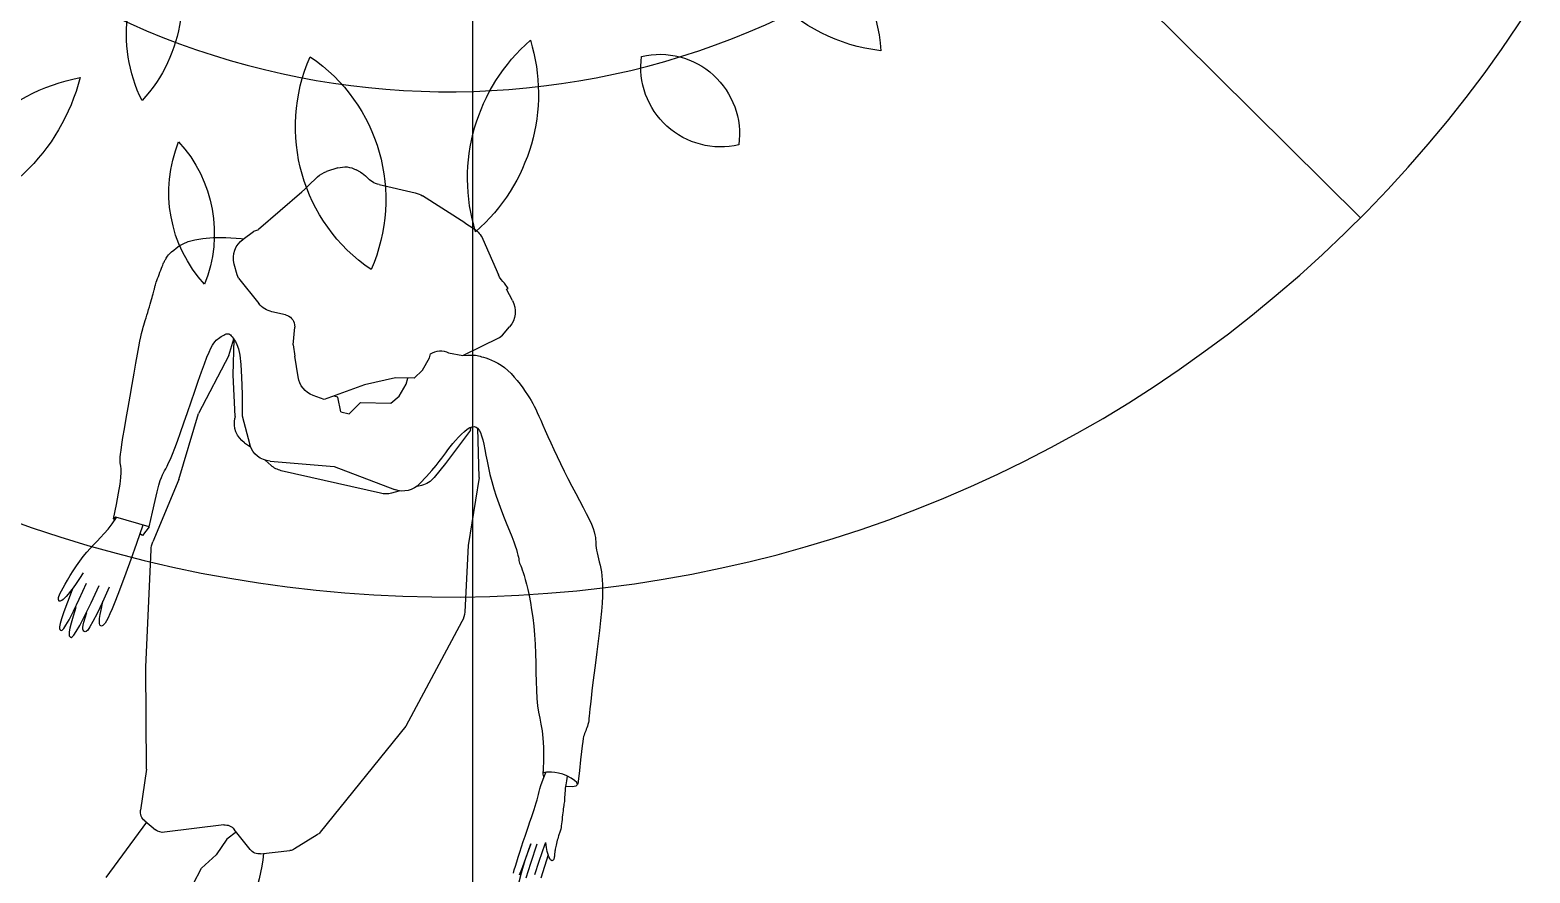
# Model space of a CAD drawing. Header units: millimetres. Extents: x -1030105 to 906887, y -616134 to 1220667.
# Drawn here: x -70571 to -68940, y 528141 to 529059 of the extents above; entities that cross this region are included whole.
import ezdxf
from ezdxf.enums import TextEntityAlignment as Align

# ---------------------------------------------------------------- set-up
doc = ezdxf.new("R2010")
doc.units = ezdxf.units.MM
doc.header["$MEASUREMENT"] = 0
doc.linetypes.add('CENTER', pattern=[2, 1.25, -0.25, 0.25, -0.25])
doc.linetypes.add('DASH', pattern=[0.35, 0.25, -0.1])
doc.layers.add('A-Furniture', color=143, linetype='Continuous')
doc.layers.add('A-Tree', color=98, linetype='Continuous')
doc.styles.add('Arial_Bold', font='arialbd.ttf')

# ---------------------------------------------------------------- blocks, each defined once
blk = doc.blocks.new('MB nguoi ngoi 1')
at = {"color": 0}
for p, q in [((386.0121541003464, 261.6117025624844), (381.7045514374622, 260.3338443747925)), ((389.554672758386, 262.582188897024), (386.0121541003464, 261.6117025624844)), ((392.3854176253662, 263.2698700438923), (389.554672758386, 262.582188897024)), ((394.6011714705965, 263.7104830818862), (392.3854176253662, 263.2698700438923)), ((396.2987170634442, 263.9397650898318), (394.6011714705965, 263.7104830818862)), ((397.5748371733353, 263.993453146526), (396.2987170634442, 263.9397650898318)), ((398.5263145695208, 263.9072843307658), (397.5748371733353, 263.993453146526)), ((399.2499320215429, 263.7169957214064), (398.5263145695208, 263.9072843307658)), ((399.8424722986529, 263.4583243972011), (399.2499320215429, 263.7169957214064)), ((400.3754232982756, 263.1582277394482), (399.8424722986529, 263.4583243972011)), ((400.8190934297163, 262.8085443391174), (400.3754232982756, 263.1582277394482)), ((400.6012360203895, 260.5751211808092), (401.0645539882826, 261.2925626170618)), ((401.1184962302796, 262.3923330896505), (400.8190934297163, 262.8085443391174)), ((401.0645539882826, 261.2925626170618), (401.2186452373862, 261.8926528844895)), ((401.2186452373862, 261.8926528844895), (401.1184962302796, 262.3923330896505)), ((342.6921645452385, 245.0976272976986), (337.757287527842, 242.3930476464884)), ((348.06619131763, 247.7292901179753), (342.6921645452385, 245.0976272976986)), ((353.7800294830813, 250.2614084799861), (348.06619131763, 247.7292901179753)), ((359.6696264766506, 252.6626969825447), (353.7800294830813, 250.2614084799861)), ((365.5709297336871, 254.9018702244648), (359.6696264766506, 252.6626969825447)), ((365.3440590511309, 243.863028699634), (372.4254553346545, 246.4732781260827)), ((371.3198866893654, 256.9476428046037), (365.5709297336871, 254.9018702244648)), ((376.7524447788601, 258.7687293217605), (371.3198866893654, 256.9476428046037)), ((372.4254553346545, 246.4732781260827), (378.5231132988119, 248.8495671611599)), ((381.7045514374622, 260.3338443747925), (376.7524447788601, 258.7687293217605)), ((378.5231132988119, 248.8495671611599), (383.7098261168576, 251.0012937909923)), ((383.7098261168576, 251.0012937909923), (388.0583869619295, 252.9378560016776)), ((386.0262236000272, 251.3339330366725), (400.3927353779436, 253.472716825956)), ((388.0583869619295, 252.9378560016776), (391.6415890073404, 254.6686517793569)), ((391.6415890073404, 254.6686517793569), (394.53222542617, 256.2030791101424)), ((408.404971959535, 244.8117306672066), (394.3456259385566, 241.6269262908754)), ((394.53222542617, 256.2030791101424), (396.8030893917894, 257.5505359801755)), ((396.8030893917894, 257.5505359801755), (398.5269740773365, 258.7204203755537)), ((398.5269740773365, 258.7204203755537), (399.7737048709532, 259.7233874691447)), ((399.7737048709532, 259.7233874691447), (400.6012360203895, 260.5751211808092)), ((400.3927353779436, 253.472716825956), (411.3312080597971, 254.917038903819)), ((418.4721524015767, 247.3718162817822), (408.404971959535, 244.8117306672066)), ((411.3312080597971, 254.917038903819), (419.3192077297717, 255.7589006081253)), ((425.1983487768448, 249.4028942037985), (418.4721524015767, 247.3718162817822)), ((419.3192077297717, 255.7589006081253), (424.8343004722847, 256.0903032766801)), ((424.8343004722847, 256.0903032766801), (428.3540523715783, 256.003248247318)), ((429.2347425975022, 251.0006755024224), (425.1983487768448, 249.4028942037985)), ((428.3540523715783, 256.003248247318), (430.3560295120114, 255.5897368579026)), ((431.232515375712, 252.2608712469082), (429.2347425975022, 251.0006755024224)), ((430.3560295120114, 255.5897368579026), (431.3177979778266, 254.9417704462539)), ((431.8428486235789, 253.2791925064375), (431.232515375712, 252.2608712469082)), ((431.3177979778266, 254.9417704462539), (431.7169238533825, 254.151350350221)), ((431.7169238533825, 254.151350350221), (431.8428486235789, 253.2791925064375)), ((5.501026944897603, 229.1815454779571), (3.405296791926958, 227.8037114512845)), ((7.328713317459915, 230.2341273898928), (5.501026944897603, 229.1815454779571)), ((8.916833301831502, 231.0191008044494), (7.328713317459915, 230.2341273898928)), ((10.29386428999715, 231.5941093390575), (8.916833301831502, 231.0191008044494)), ((11.48828367399983, 232.0167966110603), (10.29386428999715, 231.5941093390575)), ((12.52856884594075, 232.3448062378302), (11.48828367399983, 232.0167966110603)), ((13.44807049323572, 232.6276359110343), (12.52856884594075, 232.3448062378302)), ((14.29963248485001, 232.8821996194165), (13.44807049323572, 232.6276359110343)), ((15.14097198523814, 233.1172654259863), (14.29963248485001, 232.8821996194165)), ((16.02980615873821, 233.3416013937531), (15.14097198523814, 233.1172654259863)), ((17.02385216980474, 233.5639755857264), (16.02980615873821, 233.3416013937531)), ((18.18082718271762, 233.7931560649449), (17.02385216980474, 233.5639755857264)), ((19.55844836193137, 234.0379108943889), (18.18082718271762, 233.7931560649449)), ((21.21443287178408, 234.307008137097), (19.55844836193137, 234.0379108943889)), ((23.18261704227189, 234.6058806063811), (21.21443287178408, 234.307008137097)), ((25.40131386584835, 234.9266201167484), (23.18261704227189, 234.6058806063811)), ((27.78495550039224, 235.2579832330084), (25.40131386584835, 234.9266201167484)), ((30.24797410395695, 235.5887265199417), (27.78495550039224, 235.2579832330084)), ((32.70480183453765, 235.9076065423869), (30.24797410395695, 235.5887265199417)), ((35.0698708499549, 236.2033798651537), (32.70480183453765, 235.9076065423869)), ((37.2576133083785, 236.4648030530225), (35.0698708499549, 236.2033798651537)), ((39.18246136768721, 236.680632670832), (37.2576133083785, 236.4648030530225)), ((40.78463399206521, 236.8429943548545), (39.18246136768721, 236.680632670832)), ((42.10749737039441, 236.9574900274019), (40.78463399206521, 236.8429943548545)), ((43.22020449768752, 237.0330906822783), (42.10749737039441, 236.9574900274019)), ((44.19190836895723, 237.0787673132727), (43.22020449768752, 237.0330906822783)), ((45.09176197939087, 237.1034909141745), (44.19190836895723, 237.0787673132727)), ((45.98891832388472, 237.116232478802), (45.09176197939087, 237.1034909141745)), ((46.95253039762611, 237.1259630009154), (45.98891832388472, 237.116232478802)), ((48.05175119556952, 237.1416534743184), (46.95253039762611, 237.1259630009154)), ((49.34432471130276, 237.1709541282762), (48.05175119556952, 237.1416534743184)), ((50.84235893265577, 237.2162321338401), (49.34432471130276, 237.1709541282762)), ((52.54655284603359, 237.2785338975082), (50.84235893265577, 237.2162321338401)), ((54.45760543766664, 237.3589058257785), (52.54655284603359, 237.2785338975082)), ((56.57621569395997, 237.4583943251637), (54.45760543766664, 237.3589058257785)), ((58.90308260126039, 237.5780458021763), (56.57621569395997, 237.4583943251637)), ((61.43890514585655, 237.7189066633), (58.90308260126039, 237.5780458021763)), ((64.18438231421169, 237.8820233150473), (61.43890514585655, 237.7189066633)), ((67.12851138273254, 238.06732750425), (64.18438231421169, 237.8820233150473)), ((70.21348278858932, 238.2702923389443), (67.12851138273254, 238.06732750425)), ((73.36978525907034, 238.4852762675), (70.21348278858932, 238.2702923389443)), ((76.52790752158035, 238.706637738258), (73.36978525907034, 238.4852762675)), ((79.61833830329124, 238.9287351996027), (76.52790752158035, 238.706637738258)), ((82.57156633166596, 239.1459270999039), (79.61833830329124, 238.9287351996027)), ((85.31808033387642, 239.3525718875026), (82.57156633166596, 239.1459270999039)), ((87.78836903732736, 239.5430280107539), (85.31808033387642, 239.3525718875026)), ((89.97328014898812, 239.7105448343791), (87.78836903732736, 239.5430280107539)), ((92.10509729478508, 239.8439353883587), (89.97328014898812, 239.7105448343791)), ((94.47646308038384, 239.9309036190825), (92.10509729478508, 239.8439353883587)), ((97.38002011127537, 239.9591534728388), (94.47646308038384, 239.9309036190825)), ((101.1084109931835, 239.9163888959883), (97.38002011127537, 239.9591534728388)), ((105.9542783316574, 239.7903138348629), (101.1084109931835, 239.9163888959883)), ((112.2102647323045, 239.5686322358379), (105.9542783316574, 239.7903138348629)), ((120.1690128007904, 239.2390480452304), (112.2102647323045, 239.5686322358379)), ((129.990194819693, 238.7954844986089), (120.1690128007904, 239.2390480452304)), ((141.3016017792397, 238.2567419885163), (129.990194819693, 238.7954844986089)), ((153.5980543467449, 237.647840196747), (141.3016017792397, 238.2567419885163)), ((166.3743731895229, 236.9937988050224), (153.5980543467449, 237.647840196747)), ((179.1253789748298, 236.3196374951367), (166.3743731895229, 236.9937988050224)), ((191.3458923698636, 235.6503759488696), (179.1253789748298, 236.3196374951367)), ((202.5307340419386, 235.0110338479717), (191.3458923698636, 235.6503759488696)), ((212.1747246583109, 234.4266308742372), (202.5307340419386, 235.0110338479717)), ((219.9055456409114, 233.9138022240804), (212.1747246583109, 234.4266308742372)), ((225.882321430312, 233.4556451526732), (219.9055456409114, 233.9138022240804)), ((230.3970372216427, 233.0268724298076), (225.882321430312, 233.4556451526732)), ((233.7416782100336, 232.6021968253044), (230.3970372216427, 233.0268724298076)), ((236.2082295907312, 232.1563311089849), (233.7416782100336, 232.6021968253044)), ((238.0886765589239, 231.6639880506846), (236.2082295907312, 232.1563311089849)), ((239.6750043097418, 231.09988042021), (238.0886765589239, 231.6639880506846)), ((241.2591980384314, 230.4387209873385), (239.6750043097418, 231.09988042021)), ((243.1565931860823, 229.6670548517286), (241.2591980384314, 230.4387209873385)), ((245.7759261781466, 228.8187564321124), (243.1565931860823, 229.6670548517286)), ((249.5492836859194, 227.9395324770157), (245.7759261781466, 228.8187564321124)), ((318.5717660088558, 230.9589136351424), (312.7927190099144, 227.9631200718286)), ((323.7335137087503, 233.9031419324892), (318.5717660088558, 230.9589136351424)), ((328.5021947610076, 236.7924662056466), (323.7335137087503, 233.9031419324892)), ((333.102041816921, 239.6235476963921), (328.5021947610076, 236.7924662056466)), ((337.757287527842, 242.3930476464884), (333.102041816921, 239.6235476963921)), ((366.5258970253635, 244.0529669454845), (366.1882290327339, 244.1162796940916)), ((366.5258970253635, 244.0529669454845), (366.2726460308768, 244.1795924427133)), ((394.3456259385566, 241.6269262908754), (375.6429328264785, 237.7216920835781)), ((410.8794452180737, 231.829649415231), (395.3962218609522, 228.2643502586143)), ((403.8382102114847, 243.4198394592822), (413.941498705477, 244.0971127487283)), ((412.7166690666927, 230.9508140550024), (406.6239711507224, 230.4407259923901)), ((421.9668842238025, 234.6648734393093), (410.8794452180737, 231.829649415231)), ((417.4412180554355, 231.1737689099973), (412.7166690666927, 230.9508140550024)), ((413.941498705477, 244.0971127487283), (421.6762473810231, 244.4457038392575)), ((420.9806315309252, 231.1429781396728), (417.4412180554355, 231.1737689099973)), ((423.5179229072528, 230.8918293262977), (420.9806315309252, 231.1429781396728)), ((421.6762473810231, 244.4457038392575), (427.3686652827309, 244.5049358833785)), ((429.3769901857013, 236.8827981643699), (421.9668842238025, 234.6648734393093)), ((425.2361055982765, 230.4537100521702), (423.5179229072528, 230.8918293262977)), ((426.318193018029, 229.8620078995446), (425.2361055982765, 230.4537100521702)), ((426.9471985804848, 229.1501104507188), (426.318193018029, 229.8620078995446)), ((427.3061356996186, 228.3514052879618), (426.9471985804848, 229.1501104507188)), ((427.3686652827309, 244.5049358833785), (431.3449614552665, 244.3141320335417)), ((433.8282144113327, 238.5961994238751), (429.3769901857013, 236.8827981643699)), ((431.3449614552665, 244.3141320335417), (433.9313449432957, 243.9126154421974)), ((436.0390082083177, 239.9178530513018), (433.8282144113327, 238.5961994238751)), ((433.9313449432957, 243.9126154421974), (435.4540247914265, 243.3397092618252)), ((435.4540247914265, 243.3397092618252), (436.2392100443249, 242.6347366448754)), ((436.7278228842188, 240.9605348801269), (436.0390082083177, 239.9178530513018)), ((436.2392100443249, 242.6347366448754), (436.6131097465986, 241.8370207438129)), ((436.6131097465986, 241.8370207438129), (436.7278228842188, 240.9605348801269)), ((-11.51368027570425, 212.6363961675233), (-15.02494102611672, 206.2029052509897)), ((-8.056634908833075, 217.4775487175502), (-11.51368027570425, 212.6363961675233)), ((-4.753558449854609, 221.0910813676164), (-8.056634908833075, 217.4775487175502)), ((-1.704204423062038, 223.841712584268), (-4.753558449854609, 221.0910813676164)), ((1.013045466679614, 226.0429816925171), (-1.704204423062038, 223.841712584268)), ((3.405296791926958, 227.8037114512845), (1.013045466679614, 226.0429816925171)), ((254.9087523807539, 227.075089734979), (249.5492836859194, 227.9395324770157)), ((262.2864189340034, 226.271134954528), (254.9087523807539, 227.075089734979)), ((272.1143700170214, 225.5733748842031), (262.2864189340034, 226.271134954528)), ((284.8246923012193, 225.0275162725447), (272.1143700170214, 225.5733748842031)), ((300.8494724578923, 224.6792658680642), (284.8246923012193, 225.0275162725447)), ((306.1721400605747, 224.9191000007704), (298.485796509427, 221.8301921802049)), ((298.485796509427, 222.589945163636), (300.8494724578923, 224.6792658680642)), ((300.6806384616066, 184.8555469866988), (298.485796509427, 222.589945163636)), ((300.8494724578923, 224.6792658680642), (301.3559744468657, 222.9065089067299)), ((312.7927190099144, 227.9631200718286), (306.1721400605747, 224.9191000007704)), ((374.1234268596163, 212.7131563790754), (391.878695800493, 216.3480748276197)), ((395.3962218609522, 228.2643502586143), (374.7987628448755, 223.856200136026)), ((398.9630461293273, 215.9101204304316), (390.7535754968994, 216.0054193072574)), ((391.878695800493, 216.3480748276197), (405.2258146187523, 219.3323063948483)), ((405.2726396723883, 215.6822604861809), (398.9630461293273, 215.9101204304316)), ((405.2258146187523, 219.3323063948483), (414.7820826134412, 221.7511749021505)), ((409.9351124896202, 215.3376676616754), (405.2726396723883, 215.6822604861809)), ((413.2032209447352, 214.8921701440413), (409.9351124896202, 215.3376676616754)), ((415.3297214012709, 214.3615961204487), (413.2032209447352, 214.8921701440413)), ((414.7820826134412, 221.7511749021505), (421.1647990835481, 223.6900041708868)), ((416.5673702228814, 213.761773778082), (415.3297214012709, 214.3615961204487)), ((417.1689237732789, 213.1085313040385), (416.5673702228814, 213.761773778082)), ((417.3871384159429, 212.4176968855172), (417.1689237732789, 213.1085313040385)), ((417.4097677773098, 211.7012962350127), (417.3871384159429, 212.4176968855172)), ((421.1647990835481, 223.6900041708868), (424.9912633282365, 225.2341180224612)), ((424.9912633282365, 225.2341180224612), (426.8787746464368, 226.4688402782485)), ((426.8787746464368, 226.4688402782485), (427.4446323371958, 227.4794947596238)), ((427.4446323371958, 227.4794947596238), (427.3061356996186, 228.3514052879618)), ((-18.49066363583552, 197.8123575014033), (-21.81109458050923, 187.1000344522035)), ((-15.02494102611672, 206.2029052509897), (-18.49066363583552, 197.8123575014033)), ((321.466222077026, 194.4135977133992), (339.7884616280789, 196.5609035800153)), ((339.7884616280789, 196.5609035800153), (355.4619529849151, 198.4773404980515)), ((355.4619529849151, 198.4773404980515), (368.7233770086896, 200.1884437850822)), ((368.7233770086896, 200.1884437850822), (379.8094145603245, 201.7197487586382)), ((379.8094145603245, 201.7197487586382), (388.9567465009168, 203.0967907362938)), ((388.9567465009168, 203.0967907362938), (396.4020536915632, 204.3451050355943)), ((396.4020536915632, 204.3451050355943), (402.3820169932442, 205.4902269741142)), ((402.3820169932442, 205.4902269741142), (407.1167471336084, 206.5546004266071)), ((407.1167471336084, 206.5546004266071), (410.7600743066287, 207.5483034966019)), ((410.7600743066287, 207.5483034966019), (413.4492585726548, 208.4783228448505)), ((413.4492585726548, 208.4783228448505), (415.3215599922696, 209.3516451320756)), ((415.3215599922696, 209.3516451320756), (416.5142386259395, 210.1752570190147)), ((416.5142386259395, 210.1752570190147), (417.1645545341307, 210.9561451664194)), ((417.1645545341307, 210.9561451664194), (417.4097677773098, 211.7012962350127)), ((-21.81109458050923, 187.1000344522035), (-24.88648033584468, 173.7012176368589)), ((228.09300538752, 179.8432789674116), (223.5040134490118, 178.9075527163222)), ((231.8313947231509, 180.7156891873019), (228.09300538752, 179.8432789674116)), ((234.9163336732308, 181.5240422503266), (231.8313947231509, 180.7156891873019)), ((237.5449744553771, 182.2675970308919), (234.9163336732308, 181.5240422503266)), ((239.9144692870323, 182.9456124033604), (237.5449744553771, 182.2675970308919)), ((242.2756446017302, 183.5552655338688), (239.9144692870323, 182.9456124033604)), ((245.0940236974857, 184.085406755461), (242.2756446017302, 183.5552655338688)), ((248.8888040883467, 184.522804692926), (245.0940236974857, 184.085406755461)), ((254.1791832883609, 184.854227971111), (248.8888040883467, 184.522804692926)), ((261.4843588116346, 185.0664452147757), (254.1791832883609, 184.854227971111)), ((271.3235281722154, 185.1462250487239), (261.4843588116346, 185.0664452147757)), ((284.2158888842096, 185.0803360977588), (271.3235281722154, 185.1462250487239)), ((300.6806384616066, 184.8555469866988), (284.2158888842096, 185.0803360977588)), ((300.258553470776, 192.009887580658), (321.466222077026, 194.4135977133992)), ((300.6806384616066, 184.8555469866988), (311.2327632314409, 190.0471923734731)), ((311.2327632314409, 190.0471923734731), (310.304176251695, 193.0862043071684)), ((-24.88648033584468, 173.7012176368589), (-27.61706737754866, 157.2511885888089)), ((100.6052464607055, 163.9062242341752), (95.9840054186061, 162.9293451440608)), ((106.5776558810612, 164.9226784414204), (100.6052464607055, 163.9062242341752)), ((114.1314171180129, 165.9948585088423), (106.5776558810612, 164.9226784414204)), ((123.3864591465099, 167.1334686361952), (114.1314171180129, 165.9948585088423)), ((134.0216930889292, 168.3274268502573), (123.3864591465099, 167.1334686361952)), ((145.6057756042574, 169.5602046345448), (134.0216930889292, 168.3274268502573)), ((157.7073633515392, 170.81527347253), (145.6057756042574, 169.5602046345448)), ((169.8951129898196, 172.076104847758), (157.7073633515392, 170.81527347253)), ((243.1926627155044, 165.0386566689558), (168.483619345061, 160.2902005225333)), ((181.737681178085, 173.3261702437158), (169.8951129898196, 172.076104847758)), ((192.8037245754385, 174.5489411439339), (181.737681178085, 173.3261702437158)), ((202.6618998408667, 175.7278890318994), (192.8037245754385, 174.5489411439339)), ((210.9856128931278, 176.849116622936), (202.6618998408667, 175.7278890318994)), ((217.8672666900093, 177.9092515596276), (210.9856128931278, 176.849116622936)), ((223.5040134490118, 178.9075527163222), (217.8672666900093, 177.9092515596276)), ((243.1926627155044, 165.0386566689558), (315.5640572406701, 177.5644749521452)), ((449.8454742080066, 154.6553658954363), (324.4530815734179, 177.5243945911352)), ((-27.54137606534641, 155.1259674408793), (-38.169192147383, 145.8548938374006)), ((-27.61706737754866, 157.2511885888089), (-27.8703183720354, 154.8453041413013)), ((11.72125376440817, 152.7559834368731), (1.07763958821306, 158.4136327198357)), ((14.92909969441826, 150.4767244865798), (11.72125376440817, 152.7559834368731)), ((14.92909969441826, 150.4767244865798), (37.13165198871866, 122.7404053590872)), ((76.52657312969677, 148.2265328861104), (76.50315238966141, 147.2806936426059)), ((76.50315238966141, 147.2806936426059), (76.72516680683475, 146.3253918349365)), ((76.7996155876317, 149.2018342861411), (76.52657312969677, 148.2265328861104)), ((77.31985730282031, 150.2364160220895), (76.7996155876317, 149.2018342861411)), ((78.05843973025912, 151.3236701079877), (77.31985730282031, 150.2364160220895)), ((78.97989530366613, 152.4478820165532), (78.05843973025912, 151.3236701079877)), ((80.04875645675929, 153.5933372205036), (78.97989530366613, 152.4478820165532)), ((81.22955562331481, 154.744321192542), (80.04875645675929, 153.5933372205036)), ((82.48682523710886, 155.8851194053859), (81.22955562331481, 154.744321192542)), ((83.78509773185942, 157.000017331753), (82.48682523710886, 155.8851194053859)), ((85.08890554128448, 158.0733004443609), (83.78509773185942, 157.000017331753)), ((86.40705626661656, 159.0945650942886), (85.08890554128448, 158.0733004443609)), ((87.92545817873906, 160.0746511461766), (86.40705626661656, 159.0945650942886)), ((89.8742947159335, 161.0297093430854), (87.92545817873906, 160.0746511461766)), ((92.4837493164232, 161.9758904280461), (89.8742947159335, 161.0297093430854)), ((95.9840054186061, 162.9293451440608), (92.4837493164232, 161.9758904280461)), ((99.59934884757968, 142.1827544174885), (168.483619345061, 160.2902005225333)), ((558.4901508382172, 129.0770154533529), (449.8454742080066, 154.6553658954363)), ((-91.60515198181383, 104.195105246079), (-41.54587207373697, 141.2330631882069)), ((-40.95495308662066, 141.0431249423564), (-38.169192147383, 145.8548938374006)), ((76.72516680683475, 146.3253918349365), (77.18842982070055, 145.3217027423816)), ((77.18842982070055, 145.3217027423816), (77.88875487050973, 144.230701644221)), ((77.88875487050973, 144.230701644221), (78.82195539574604, 143.0134638197633)), ((78.82195539574604, 143.0134638197633), (79.98384483577684, 141.6310645483027)), ((79.98384483577684, 141.6310645483027), (81.37023663002765, 140.0445791091042)), ((99.59934884757968, 142.1827544174885), (80.74152979778592, 140.7640252562851)), ((119.0152584241005, 132.7491548732651), (81.26835899485741, 140.1611604286445)), ((81.37023663002765, 140.0445791091042), (83.09421523672063, 138.2109789521055)), ((83.09421523672063, 138.2109789521055), (85.73794918990461, 136.0708202095702)), ((85.73794918990461, 136.0708202095702), (90.00087804230861, 133.5605551844346)), ((90.00087804230861, 133.5605551844346), (96.58244134689448, 130.6166361796058)), ((96.58244134689448, 130.6166361796058), (106.1820786563912, 127.175515497991)), ((162.5744294739561, 120.4031688925461), (119.0152584241005, 132.7491548732651)), ((614.6274546137429, 116.351152980933), (683.1740571185946, 146.1714575804799)), ((106.1820786563912, 127.175515497991), (119.4992295238189, 123.1736454425263)), ((119.4992295238189, 123.1736454425263), (137.2333335018484, 118.5474783161044)), ((137.2333335018484, 118.5474783161044), (160.0838301434414, 113.2334664216469)), ((162.5744294739561, 120.4031688925461), (164.536654100637, 120.4031688925461)), ((558.4901508382172, 129.0770154533529), (603.2635922568734, 125.5279011945531)), ((613.6154128736234, 118.5549110255524), (620.45582567784, 104.8971949198894)), ((-111.5213397358893, 91.29712568767718), (-87.55313607020071, 107.1708044311818)), ((42.70229208865203, 91.64799258876883), (42.70229208865203, 106.8672681155003)), ((160.0838301434414, 113.2334664216469), (189.2573605324142, 98.15634321460675)), ((188.2065902553732, 104.2169695433549), (190.9973603594699, 97.04757737928594)), ((-125.8674126203987, 71.96411452481698), (-119.4006487485603, 82.97953434039664)), ((598.9137672100915, 33.80438081851753), (621.041059087147, 94.8841897060629)), ((50.86132604279555, 79.78756985724613), (53.42325085477205, 78.80669304986077)), ((72.67032643494895, 76.46412135094579), (53.42325085477205, 78.80669304986077)), ((72.67032643494895, 76.46412135094579), (84.06662118638633, 71.84229070176661)), ((105.4887539898045, 63.46470662328647), (84.06662118638633, 71.84229070176661)), ((201.6405856000492, 72.65595339385618), (191.8671278350521, 3.27458394736459)), ((205.9377944112639, 70.60147934839188), (201.8078995195101, 78.22590068704449)), ((-126.9066229381715, 46.92865721207636), (-128.3932752622059, 52.15317823649093)), ((209.0037784612505, -52.19016220471531), (209.0037784612505, 58.5038873754529)), ((688.2390770080965, 56.90048202767503), (649.9981768422294, 46.83375499724934)), ((123.0672743357136, 30.24581485906674), (121.432697901444, 43.03053768430254)), ((613.1923656450235, 26.95355193088471), (632.6082752215443, 34.67770726240997)), ((632.6082752215443, 34.67770726240997), (649.9981768422294, 46.83375499724934)), ((-118.196506401815, 24.05116311208985), (-118.196506401815, -16.22371993806155)), ((97.9110088844318, -9.008089284718153), (123.0672743357136, 30.24581485906674)), ((117.4113354590954, 16.38032291150012), (117.1580844646087, 21.00215356069384)), ((132.0998931386857, 9.479233312027645), (117.4113354590954, 16.38032291150012)), ((618.4856436009868, -0.23626741291082), (600.9647241256316, 21.51094414031832)), ((603.1467428641627, 18.65958186179341), (613.1923656450235, 26.95355193088471)), ((132.0998931386857, 0.235572013669298), (117.4113354590954, -9.008089284718153)), ((132.0998931386857, 9.479233312027645), (132.0998931386857, 0.235572013669298)), ((191.8671278350521, 3.27458394736459), (201.6386092507164, -66.04186234516965)), ((82.9187605251791, -40.12943895932403), (97.9110088844318, -9.008089284718153)), ((117.4113354590954, -9.008089284718153), (110.8268096026732, -41.36090382903058)), ((620.5952479119296, -12.36425311943458), (610.1767289394629, -42.41396293367143)), ((-98.52734583086567, -76.05629007225798), (-116.7356525015784, -24.71355409520038)), ((78.74835030239774, -59.84822642577637), (82.9187605251791, -40.12943895932403)), ((101.3721058089286, -48.32530617712473), (86.85238212562399, -52.9471368263039)), ((110.8268096026732, -41.36090382903058), (101.3721058089286, -48.32530617712473)), ((586.7552635205211, -67.70828992624593), (607.1734929291997, -47.21816534362733)), ((68.02739153621951, -66.81262877387053), (78.74835030239774, -59.84822642577637)), ((86.85238212562399, -52.9471368263039), (80.09902227291605, -53.32701331803401)), ((202.5036696030293, -70.99127018272702), (206.2004349682247, -63.78977921161277)), ((-98.52734583086567, -76.05629007225798), (-94.24531176581513, -87.49245422158856)), ((53.42325085477205, -71.43445942306425), (49.05229208862875, -71.43445942306425)), ((68.02739153621951, -66.81262877387053), (53.42325085477205, -71.43445942306425)), ((449.8454742080066, -135.3803355282726), (583.3347511944012, -70.15451206311991)), ((43.35608413669979, -90.36388069532404), (42.70229208865203, -106.0665329176554)), ((179.8710275933845, -96.91457545517187), (172.2775270672282, -101.0881502990815)), ((189.2557436156203, -91.54480282604345), (179.8710275933845, -96.91457545517187)), ((190.7461358549772, -93.87087674729992), (193.0489658092847, -89.351967282244)), ((-85.54884077992756, -99.01690829537984), (-51.23482397641055, -124.3618313307088)), ((42.70229208865203, -106.0665329176554), (14.92909969441826, -140.7619191608828)), ((41.46886172378436, -110.85691989513), (40.569098660897, -114.558926245154)), ((42.70229208865203, -106.0665329176554), (41.46886172378436, -110.85691989513)), ((120.112679400132, -132.2780108459265), (161.5614254960674, -113.7906882491807)), ((146.6844011949725, -112.9936050724791), (142.8840650913771, -114.7412522228406)), ((150.1484767944785, -111.5031572401203), (146.6844011949725, -112.9936050724791)), ((153.5129484472563, -110.1005286795989), (150.1484767944785, -111.5031572401203)), ((157.0929527271655, -108.5717165480746), (153.5129484472563, -110.1005286795989)), ((161.2036262078909, -106.7027180027071), (157.0929527271655, -108.5717165480746)), ((166.1601054633502, -104.2795302006562), (161.2036262078909, -106.7027180027071)), ((161.5614254960674, -113.7906882491807), (179.2455769408261, -105.1696644198819)), ((172.2775270672282, -101.0881502990815), (166.1601054633502, -104.2795302006562)), ((39.40251127223019, -121.3504542689479), (39.36811540555209, -122.9147308475658)), ((39.36811540555209, -122.9147308475658), (39.43273583496921, -124.4985231679311)), ((39.58285363629693, -119.5841141582205), (39.40251127223019, -121.3504542689479)), ((39.43273583496921, -124.4985231679311), (39.54944235936273, -126.3234105038864)), ((39.54944235936273, -126.3234105038864), (39.6886918443488, -128.565948923977)), ((39.95607269875472, -117.39413124157), (39.58285363629693, -119.5841141582205)), ((39.6886918443488, -128.565948923977), (39.89048942265799, -131.2226016757195)), ((40.569098660897, -114.558926245154), (39.95607269875472, -117.39413124157)), ((120.0941349074128, -128.5562990534672), (117.7514338443289, -130.9121507667005)), ((123.1123001209926, -126.1261318949546), (120.0941349074128, -128.5562990534672)), ((126.6501859605778, -123.6753832282993), (123.1123001209926, -126.1261318949546)), ((130.5520489019109, -121.2577869905945), (126.6501859605778, -123.6753832282993)), ((134.6621454203851, -118.9270771190495), (130.5520489019109, -121.2577869905945)), ((138.8247319917427, -116.7369875507429), (134.6621454203851, -118.9270771190495)), ((142.8840650913771, -114.7412522228406), (138.8247319917427, -116.7369875507429)), ((-39.14050881029107, -137.9069400656008), (-43.8820295255282, -132.8997556497052)), ((-38.169192147383, -136.1400885117037), (-39.14050881029107, -137.9069400656008)), ((-27.57196176232537, -145.4126650986), (-38.169192147383, -136.1400885117037)), ((11.72125376440817, -143.0411781111761), (1.118285497359466, -148.7029572829051)), ((14.92909969441826, -140.7619191608828), (11.72125376440817, -143.0411781111761)), ((39.89048942265799, -131.2226016757195), (40.21222729381407, -134.244808801348)), ((40.21222729381407, -134.244808801348), (40.71129765734076, -137.5840103430819)), ((40.71129765734076, -137.5840103430819), (41.44509271264542, -141.1916463431699)), ((41.44509271264542, -141.1916463431699), (42.47100465930998, -145.0191568438458)), ((42.47100465930998, -145.0191568438458), (43.8464256968582, -149.0179818873439)), ((116.2115327805514, -133.1535961917834), (115.4881368619972, -135.2951168630389)), ((115.4881368619972, -135.2951168630389), (115.5665435590781, -137.3648374090408)), ((115.5665435590781, -137.3648374090408), (116.4320503420313, -139.3908824584068)), ((117.7514338443289, -130.9121507667005), (116.2115327805514, -133.1535961917834)), ((116.4320503420313, -139.3908824584068), (118.0699546812102, -141.4013766397111)), ((168.483619345061, -153.0445923929656), (116.4717736555613, -139.4396420158591)), ((120.112679400132, -132.2780108459265), (116.8130708730896, -132.2780108459265)), ((118.0699546812102, -141.4013766397111), (120.4655540470267, -143.4244445815712)), ((120.4655540470267, -143.4244445815712), (123.6041459097178, -145.488210912561)), ((123.6041459097178, -145.488210912561), (127.4710277396371, -147.6208002612839)), ((325.4755334226647, -169.5861124802759), (449.8454742080066, -135.3803355282726)), ((43.8464256968582, -149.0179818873439), (45.62874802481383, -153.1395615158981)), ((45.62874802481383, -153.1395615158981), (47.85082215309376, -157.3340929407714)), ((47.85082215309376, -157.3340929407714), (50.44733183376957, -161.5468020493136)), ((50.44733183376957, -161.5468020493136), (53.32841912930598, -165.7216718979616)), ((127.4710277396371, -147.6208002612839), (132.0399328880594, -149.8516059980175)), ((132.0399328880594, -149.8516059980175), (137.2383382297121, -152.2150964598841)), ((137.2383382297121, -152.2150964598841), (142.9821565204766, -154.7470087257097)), ((142.9821565204766, -154.7470087257097), (149.1873005159432, -157.4830798742914)), ((149.1873005159432, -157.4830798742914), (155.7696829719935, -160.4590469844261)), ((155.7696829719935, -160.4590469844261), (162.6452166442759, -163.7106471349398)), ((168.483619345061, -153.0445923929656), (243.1926627155044, -157.8563612880098)), ((243.1926627155044, -157.8563612880098), (314.4280977476155, -170.1268606740487)), ((53.32841912930598, -165.7216718979616), (56.40422610228416, -169.8026855430653)), ((56.40422610228416, -169.8026855430653), (59.5848948151106, -173.7338260410615)), ((59.5848948151106, -173.7338260410615), (62.78056733036647, -177.4590764483291)), ((62.78056733036647, -177.4590764483291), (65.90138571057469, -180.922419821276)), ((162.6452166442759, -163.7106471349398), (169.7298142886139, -167.2736174046295)), ((169.7298142886139, -167.2736174046295), (176.9393886606558, -171.1836948723212)), ((176.9393886606558, -171.1836948723212), (184.1880938287359, -175.4489997277706)), ((184.1880938287359, -175.4489997277706), (191.3830491112312, -179.9671846045676)), ((65.90138571057469, -180.922419821276), (68.85749201814178, -184.0678392162808)), ((68.85749201814178, -184.0678392162808), (71.59216858248692, -186.8654300766502)), ((71.59216858248692, -186.8654300766502), (74.18125880043954, -189.3897373931686)), ((74.18125880043954, -189.3897373931686), (76.73374633560888, -191.7414185435482)), ((76.73374633560888, -191.7414185435482), (79.35861485160422, -194.021130905443)), ((79.35861485160422, -194.021130905443), (82.16484801203478, -196.3295318565506)), ((191.3830491112312, -179.9671846045676), (198.4296151391463, -184.6082852472173)), ((198.4296151391463, -184.6082852472173), (205.2331525434856, -189.2423374002974)), ((205.2331525434856, -189.2423374002974), (211.6990219551953, -193.739376808313)), ((211.6990219551953, -193.739376808313), (217.7325840052217, -197.969439215798)), ((82.16484801203478, -196.3295318565506), (85.26142948062625, -198.7672787745687)), ((85.26142948062625, -198.7672787745687), (88.75734292098787, -201.4350290371804)), ((88.75734292098787, -201.4350290371804), (92.76157199672889, -204.4334400220687)), ((92.76157199672889, -204.4334400220687), (97.35345000011148, -207.8418793708115)), ((97.35345000011148, -207.8418793708115), (102.493708737602, -211.6545557805803)), ((102.493708737602, -211.6545557805803), (108.1134296443197, -215.8443882123829)), ((217.7325840052217, -197.969439215798), (223.2391993245692, -201.8025603673013)), ((223.2391993245692, -201.8025603673013), (228.124228544184, -205.1087760073424)), ((228.124228544184, -205.1087760073424), (232.3217483637854, -207.7950130979152)), ((232.3217483637854, -207.7950130979152), (235.8806997578358, -209.9157634708536)), ((235.8806997578358, -209.9157634708536), (238.8787397695705, -211.5624101754074)), ((238.8787397695705, -211.5624101754074), (241.3935254422831, -212.8263362608704)), ((108.1134296443197, -215.8443882123829), (114.1436941553256, -220.3842956272711)), ((114.1436941553256, -220.3842956272711), (120.5155837057973, -225.2471969862963)), ((120.5155837057973, -225.2471969862963), (127.1601797307958, -230.4060112504667)), ((241.3935254422831, -212.8263362608704), (243.5027138190926, -213.7989247765363)), ((243.5027138190926, -213.7989247765363), (245.2839619433507, -214.5715587716404)), ((245.2839619433507, -214.5715587716404), (246.8149268581765, -215.2356212954764)), ((246.8149268581765, -215.2356212954764), (248.1732656068634, -215.8824953973381)), ((248.1732656068634, -215.8824953973381), (249.4429280362092, -216.5936921191314)), ((249.4429280362092, -216.5936921191314), (250.7330352073186, -217.411234473373)), ((250.7330352073186, -217.411234473373), (252.1590009848005, -218.3672734652209)), ((252.1590009848005, -218.3672734652209), (253.8362392333802, -219.4939600998187)), ((253.8362392333802, -219.4939600998187), (255.8801638176665, -220.8234453823388)), ((255.8801638176665, -220.8234453823388), (258.4061886024429, -222.3878803179396)), ((258.4061886024429, -222.3878803179396), (261.52972745226, -224.2194159117789)), ((261.52972745226, -224.2194159117789), (265.3661942318431, -226.3502031690296)), ((265.3661942318431, -226.3502031690296), (270.0044576170039, -228.7963588114653)), ((127.1601797307958, -230.4060112504667), (134.0085636654403, -235.8336573808774)), ((134.0085636654403, -235.8336573808774), (140.9918169447337, -241.5030543385074)), ((140.9918169447337, -241.5030543385074), (148.0360197363771, -247.3693349834939)), ((270.0044576170039, -228.7963588114653), (275.4272055280162, -231.5098624275706)), ((275.4272055280162, -231.5098624275706), (281.5905806963565, -234.4266593224456)), ((281.5905806963565, -234.4266593224456), (288.4507258533267, -237.4826948011905)), ((288.4507258533267, -237.4826948011905), (295.9637837304617, -240.6139141689346)), ((295.9637837304617, -240.6139141689346), (304.0858970591798, -243.7562627307634)), ((304.0858970591798, -243.7562627307634), (312.7732085708412, -246.8456857917918)), ((148.0360197363771, -247.3693349834939), (155.0472471381654, -253.3164877722302)), ((155.0472471381654, -253.3164877722302), (161.926572980301, -259.210715060166)), ((161.926572980301, -259.210715060166), (168.5750710931025, -264.9182192027656)), ((312.7732085708412, -246.8456857917918), (321.9818609969225, -249.8181286571344)), ((321.9818609969225, -249.8181286571344), (331.6430594302947, -252.6260346316558)), ((331.6430594302947, -252.6260346316558), (341.588258409116, -255.2878390192782)), ((341.588258409116, -255.2878390192782), (351.6239748332882, -257.8384751236736)), ((351.6239748332882, -257.8384751236736), (361.5567256024806, -260.312876248543)), ((361.5567256024806, -260.312876248543), (371.1930276164203, -262.7459756975441)), ((168.5750710931025, -264.9182192027656), (174.8938153068302, -270.3052025554789)), ((174.8938153068302, -270.3052025554789), (180.7838794518029, -275.2378674737702)), ((180.7838794518029, -275.2378674737702), (186.146337358281, -279.5824163130892)), ((371.1930276164203, -262.7459756975441), (380.3393977748347, -265.1727067743632)), ((380.3393977748347, -265.1727067743632), (388.8023529774509, -267.6280027827015)), ((388.8023529774509, -267.6280027827015), (396.3884101239964, -270.1467970262311)), ((396.3884101239964, -270.1467970262311), (403.0265349471592, -272.754567638287)), ((403.0265349471592, -272.754567638287), (409.1354885114706, -275.4389720709733)), ((409.1354885114706, -275.4389720709733), (415.2564807143644, -278.1782126060425)), ((186.146337358281, -279.5824163130892), (190.8822628565249, -283.2050514288858)), ((190.8822628565249, -283.2050514288858), (194.9280684030382, -286.0170690223458)), ((194.9280684030382, -286.0170690223458), (198.3615209590062, -288.1101406773814)), ((198.3615209590062, -288.1101406773814), (201.295726111799, -289.6210318236117)), ((201.295726111799, -289.6210318236117), (203.843789448787, -290.686507890714)), ((203.843789448787, -290.686507890714), (206.1188165573985, -291.4433343082783)), ((206.1188165573985, -291.4433343082783), (208.2339130248874, -292.0282765059819)), ((208.2339130248874, -292.0282765059819), (210.3021844387986, -292.5780999134149)), ((210.3021844387986, -292.5780999134149), (212.4367363863857, -293.22956996024)), ((212.4367363863857, -293.22956996024), (214.7311090570292, -294.0908253157249)), ((415.2564807143644, -278.1782126060425), (421.930721453391, -280.9504915252328)), ((421.930721453391, -280.9504915252328), (429.699420625926, -283.7340111102967)), ((429.699420625926, -283.7340111102967), (439.1037881295779, -286.5069736429868)), ((439.1037881295779, -286.5069736429868), (450.6850338617223, -289.2475814050704)), ((450.6850338617223, -289.2475814050704), (464.9843677198514, -291.9340366782853)), ((465.5731246232754, -293.8627346588328), (466.135424090724, -292.6967246373679)), ((466.135424090724, -292.6967246373679), (466.408078467939, -292.2034643797233)), ((476.030562837841, -293.3882696452929), (471.0519677899429, -294.0042894914077)), ((480.264498805278, -292.9988603633974), (476.030562837841, -293.3882696452929)), ((483.9281180495746, -292.7799094385264), (480.264498805278, -292.9988603633974)), ((487.1957629281678, -292.6752646633686), (483.9281180495746, -292.7799094385264)), ((490.2417757984367, -292.6287738307292), (487.1957629281678, -292.6752646633686)), ((493.2404990176437, -292.5842847333406), (490.2417757984367, -292.6287738307292)), ((496.366274943226, -292.4856451639644), (493.2404990176437, -292.5842847333406)), ((499.764628289151, -292.2884227704635), (496.366274943226, -292.4856451639644)), ((503.4658131955657, -291.9950646212237), (499.764628289151, -292.2884227704635)), ((507.4712661591475, -291.6197376397176), (503.4658131955657, -291.9950646212237)), ((511.7824236767483, -291.1766087494179), (507.4712661591475, -291.6197376397176)), ((516.4007222450455, -290.6798448738264), (511.7824236767483, -291.1766087494179)), ((521.3275983607746, -290.1436129363865), (516.4007222450455, -290.6798448738264)), ((526.5644885206711, -289.5820798606292), (521.3275983607746, -290.1436129363865)), ((532.112829221529, -289.0094125699979), (526.5644885206711, -289.5820798606292)), ((537.95138526347, -288.4388155830238), (532.112829221529, -289.0094125699979)), ((543.9682346599875, -287.8796437982091), (537.95138526347, -288.4388155830238)), ((550.0287837280775, -287.3402897091), (543.9682346599875, -287.8796437982091)), ((555.9984387847362, -286.8291458092426), (550.0287837280775, -287.3402897091)), ((561.7426061469014, -286.354604592183), (555.9984387847362, -286.8291458092426)), ((560.3545764667215, -294.5659334106167), (572.2212681745295, -293.0115736367297)), ((567.1266921315109, -285.9250585514674), (561.7426061469014, -286.354604592183)), ((577.6514904046198, -293.4485265492112), (563.3934264402487, -294.4842835461459)), ((572.016103055561, -285.5489001806272), (567.1266921315109, -285.9250585514674)), ((576.2762452359893, -285.2345219732088), (572.016103055561, -285.5489001806272)), ((572.2212681745295, -293.0115736367297), (580.6549980681739, -291.789082229996)), ((579.8086700459244, -284.9888695341506), (576.2762452359893, -285.2345219732088)), ((587.9030444954988, -293.2081359567965), (577.6514904046198, -293.4485265492112)), ((214.7311090570292, -294.0908253157249), (217.2005810480914, -295.1554976076732)), ((217.2005810480914, -295.1554976076732), (219.8408655588282, -296.388591703595)), ((219.8408655588282, -296.388591703595), (222.6476757886703, -297.7551124708989)), ((222.6476757886703, -297.7551124708989), (225.6167249367572, -299.2200647770806)), ((225.6167249367572, -299.2200647770806), (228.7437262025778, -300.7484534895921)), ((228.7437262025778, -300.7484534895921), (232.0243927852716, -302.3052834759001)), ((232.0243927852716, -302.3052834759001), (235.4544378843275, -303.8555596034712)), ((235.4544378843275, -303.8555596034712), (239.054855831142, -305.3706345023093)), ((239.054855831142, -305.3706345023093), (242.9477654864895, -306.8472518526687)), ((242.9477654864895, -306.8472518526687), (247.2805668431683, -308.2885030973557)), ((247.2805668431683, -308.2885030973557), (252.2006598940352, -309.6974796791619)), ((252.2006598940352, -309.6974796791619), (257.8554446320049, -311.077273040908)), ((462.7389580192976, -308.7690218843491), (462.8971941864584, -304.6742670461972)), ((463.0319922624622, -313.3625248853787), (462.7389580192976, -308.7690218843491)), ((462.8971941864584, -304.6742670461972), (463.3832148472429, -301.1072606377566)), ((463.3832148472429, -301.1072606377566), (464.0735340848332, -298.0970029258315)), ((464.0735340848332, -298.0970029258315), (464.8446659824112, -295.6724941772554)), ((464.8446659824112, -295.6724941772554), (465.5731246232754, -293.8627346588328)), ((471.0519677899429, -294.0042894914077), (465.1543713042629, -294.9030721089948)), ((561.0636739241891, -309.5344163760747), (541.1002492175321, -311.7063404322107)), ((565.1220788175706, -301.0719935886154), (542.9574231770239, -303.2857448658906)), ((563.3934264402487, -294.4842835461459), (544.4769291438861, -296.5112807636469)), ((544.4769291438861, -296.5112807636469), (560.3545764667215, -294.5659334106167)), ((576.0894461848075, -308.1608265095565), (561.0636739241891, -309.5344163760747)), ((581.8017729781568, -299.6667782622098), (565.1220788175706, -301.0719935886154)), ((257.8554446320049, -311.077273040908), (264.3923210499925, -312.4309746254003)), ((264.3923210499925, -312.4309746254003), (271.9586891407962, -313.7616758754157)), ((271.9586891407962, -313.7616758754157), (280.701948897331, -315.0724682338041)), ((280.701948897331, -315.0724682338041), (290.6853306298144, -316.3644646199245)), ((290.6853306298144, -316.3644646199245), (301.635385917325, -317.6308638596238)), ((301.635385917325, -317.6308638596238), (313.1944966564188, -318.8628862553596)), ((313.1944966564188, -318.8628862553596), (325.0050447435351, -320.0517521095608)), ((325.0050447435351, -320.0517521095608), (336.7094120751135, -321.1886817246559)), ((336.7094120751135, -321.1886817246559), (347.9499805477099, -322.2648954030883)), ((347.9499805477099, -322.2648954030883), (358.3691320577636, -323.2716134473012)), ((358.3691320577636, -323.2716134473012), (367.6092485017143, -324.2000561597088)), ((367.6092485017143, -324.2000561597088), (375.4024115679786, -325.0420978469338)), ((375.4024115679786, -325.0420978469338), (381.8395021122997, -325.7922288323025)), ((381.8395021122997, -325.7922288323025), (387.1011007825145, -326.4455934432772)), ((463.8580754999421, -318.3368405647343), (463.0319922624622, -313.3625248853787)), ((465.1321569852298, -323.2182925670932), (463.8580754999421, -318.3368405647343)), ((463.9520095206099, -318.6967346676538), (469.1626469619805, -318.9152011785336)), ((466.7274786389899, -327.4442693193705), (465.1321569852298, -323.2182925670932)), ((469.1626469619805, -318.9152011785336), (473.5400665935013, -319.198185152185)), ((473.5400665935013, -319.198185152185), (477.1919936828781, -319.527637114501)), ((475.0861566574313, -319.050619272035), (473.7860053515178, -326.5411923662323)), ((477.1919936828781, -319.527637114501), (480.2261534978752, -319.8855075913743)), ((480.2261534978752, -319.8855075913743), (482.7502713061403, -320.2537471086398)), ((482.7502713061403, -320.2537471086398), (484.8720723755541, -320.6143061922194)), ((484.8720723755541, -320.6143061922194), (486.6992819737061, -320.9491353679769)), ((486.6992819737061, -320.9491353679769), (488.3396253683604, -321.240185161776)), ((488.3396253683604, -321.240185161776), (489.8891114605358, -321.4747535369097)), ((489.8891114605358, -321.4747535369097), (491.3968836844433, -321.6615282062849)), ((491.3968836844433, -321.6615282062849), (492.9003691077232, -321.8145443202666)), ((492.9003691077232, -321.8145443202666), (494.4369947978412, -321.9478370291472)), ((494.4369947978412, -321.9478370291472), (496.0441878223792, -322.0754414832772)), ((496.0441878223792, -322.0754414832772), (497.7593752488028, -322.2113928329636)), ((497.7593752488028, -322.2113928329636), (499.6199841447524, -322.3697262285568)), ((499.6199841447524, -322.3697262285568), (501.6634415776934, -322.5644768203783)), ((501.6634415776934, -322.5644768203783), (503.9096426996402, -322.8046200973768)), ((503.9096426996402, -322.8046200973768), (506.3083549998701, -323.0788929029077)), ((506.3083549998701, -323.0788929029077), (508.7918140520924, -323.3709724189976)), ((508.7918140520924, -323.3709724189976), (511.2922554301913, -323.6645358276292)), ((511.2922554301913, -323.6645358276292), (513.7419147078181, -323.9432603108144)), ((513.7419147078181, -323.9432603108144), (516.0730274587404, -324.1908230505214)), ((516.0730274587404, -324.1908230505214), (518.2178292566678, -324.3909012287768)), ((518.2178292566678, -324.3909012287768), (520.1085556753678, -324.5271720275778)), ((520.1085556753678, -324.5271720275778), (521.7001350741484, -324.5882326915744)), ((521.7001350741484, -324.5882326915744), (523.0382669543615, -324.5823607162602)), ((523.0382669543615, -324.5823607162602), (524.191343602899, -324.5227536597813)), ((524.191343602899, -324.5227536597813), (525.2277573067695, -324.422609080284)), ((525.2277573067695, -324.422609080284), (526.2159003527486, -324.2951245359)), ((526.2159003527486, -324.2951245359), (527.2241650279029, -324.1534975848044)), ((527.2241650279029, -324.1534975848044), (528.3209436190082, -324.0109257851291)), ((528.3209436190082, -324.0109257851291), (529.574628413131, -323.8806066950638)), ((529.574628413131, -323.8806066950638), (531.0332098176004, -323.7733019654843)), ((531.0332098176004, -323.7733019654843), (532.6630707219592, -323.6900296184613)), ((532.6630707219592, -323.6900296184613), (534.4101921364199, -323.6293717688095)), ((534.4101921364199, -323.6293717688095), (536.2205550709623, -323.5899105313438)), ((536.2205550709623, -323.5899105313438), (538.0401405356824, -323.5702280208934)), ((538.0401405356824, -323.5702280208934), (539.8149295406765, -323.5689063522877)), ((544.5891379271052, -313.8473597614648), (539.5807432506699, -311.9595914266974)), ((539.8149295406765, -323.5689063522877), (541.4909030960407, -323.5845276403124)), ((541.1002492175321, -311.7063404322107), (540.0028282414423, -312.0229041753191)), ((541.4909030960407, -323.5845276403124), (543.0140422118711, -323.6156739998114)), ((543.0140422118711, -323.6156739998114), (544.3455772674643, -323.6609523082006)), ((544.3455772674643, -323.6609523082006), (545.5077361192671, -323.7190684931993)), ((548.6120967905736, -315.6164363020071), (544.5891379271052, -313.8473597614648)), ((545.5077361192671, -323.7190684931993), (546.5379959929269, -323.7887532451277)), ((546.5379959929269, -323.7887532451277), (547.4738341140328, -323.8687372542772)), ((547.4738341140328, -323.8687372542772), (548.3527277082321, -323.9577512110263)), ((548.3527277082321, -323.9577512110263), (549.2121540012304, -324.0545258056227)), ((551.7447618853766, -317.254414053692), (548.6120967905736, -315.6164363020071)), ((549.2121540012304, -324.0545258056227), (550.0895902186749, -324.1577917284449)), ((550.0895902186749, -324.1577917284449), (551.0225135862129, -324.2662796697696)), ((551.0225135862129, -324.2662796697696), (552.0335633360082, -324.3745674243546)), ((554.0822752558161, -318.7488860219746), (551.7447618853766, -317.254414053692)), ((552.0335633360082, -324.3745674243546), (553.086026726698, -324.4606212046201)), ((552.2125117591349, -317.5534664926381), (565.2087482428178, -316.5171128154761)), ((553.086026726698, -324.4606212046201), (554.1283530234941, -324.4982543274091)), ((555.7197789461934, -320.0874452122225), (554.0822752558161, -318.7488860219746)), ((554.1283530234941, -324.4982543274091), (555.1089914915501, -324.4612801095791)), ((555.1089914915501, -324.4612801095791), (555.9763913960778, -324.3235118679731)), ((556.7524150008103, -321.2576846298616), (555.7197789461934, -320.0874452122225)), ((555.9763913960778, -324.3235118679731), (556.6790020022308, -324.0587629194197)), ((556.6790020022308, -324.0587629194197), (557.1652725751628, -323.6408465807908)), ((557.2753254640265, -322.2471972802887), (556.7524150008103, -321.2576846298616)), ((557.1652725751628, -323.6408465807908), (557.3836523801438, -323.0435761689296)), ((557.3836523801438, -323.0435761689296), (557.2753254640265, -322.2471972802887)), ((565.2087482428178, -316.5171128154761), (578.6745594869717, -315.2792491656874)), ((387.1011007825145, -326.4455934432772), (391.3677882262273, -326.99733600732)), ((391.3677882262273, -326.99733600732), (394.820145091333, -327.4426008519076)), ((394.820145091333, -327.4426008519076), (397.6387520253775, -327.776532304546)), ((397.6387520253775, -327.776532304546), (400.0041896761977, -327.9942746926827)), ((400.0041896761977, -327.9942746926827), (402.0970386915142, -328.0909723437944)), ((402.0970386915142, -328.0909723437944), (404.0697864593822, -328.0669282572781)), ((404.0697864593822, -328.0669282572781), (405.9625473294291, -327.9430801201815)), ((405.9625473294291, -327.9430801201815), (407.7873423915589, -327.7455242914293)), ((407.7873423915589, -327.7455242914293), (409.5561927356757, -327.5003571299749)), ((409.5561927356757, -327.5003571299749), (411.2811194518581, -327.2336749947717)), ((411.2811194518581, -327.2336749947717), (412.9741436299519, -326.9715742447443)), ((412.9741436299519, -326.9715742447443), (414.6472863599192, -326.7401512388606)), ((414.6472863599192, -326.7401512388606), (416.3125687317224, -326.565502336045)), ((416.3125687317224, -326.565502336045), (418.0586052865838, -326.4765798006556)), ((418.0586052865838, -326.4765798006556), (420.2803843707661, -326.5137595186388)), ((420.2803843707661, -326.5137595186388), (423.4494877817924, -326.7202732813748)), ((423.4494877817924, -326.7202732813748), (428.0374973171856, -327.1393528802291)), ((428.0374973171856, -327.1393528802291), (434.5159947745269, -327.8142301065236)), ((434.5159947745269, -327.8142301065236), (443.3565619512228, -328.7881367516384)), ((443.3565619512228, -328.7881367516384), (455.0307806449709, -330.1043046069535)), ((455.0307806449709, -330.1043046069535), (470.0102326531196, -331.8059654637909)), ((468.5172823817702, -330.4521592484816), (466.7274786389899, -327.4442693193705)), ((470.3748101343517, -331.6793507813854), (468.5172823817702, -330.4521592484816)), ((472.1733038173988, -330.5632323449827), (470.3748101343517, -331.6793507813854)), ((473.7860053515178, -326.5411923662323), (472.1733038173988, -330.5632323449827))]:
    blk.add_line(p, q, dxfattribs=at)
for centre, radius, start, end in [((319.8958096567658, 152.5365721034177), 25.4, 79.6640127425342, 99.8193006369805), ((-10.84420976479305, 135.9853133890429), 25.4, 62.00697009566603, 131.0995062582598), ((17.30229208862875, 106.8672681155003), 25.4, 0, 38.67680492398095), ((164.536654100637, 95.00316889253736), 25.4, 21.26905984111621, 90), ((602.2600329160923, 112.8676141263422), 12.7, 26.60381692214581, 85.46773829004168), ((176.4889041638235, 76.19896354482626), 25.4, 351.981745835359, 59.82153069484194), ((609.1004457203089, 99.20989802067925), 12.7, 340.0861427148736, 26.60381692214581), ((-97.4963221361395, 70.12027792115987), 25.4, 123.5157401329697, 149.5843099983137), ((55.40229208866367, 91.64799258876883), 12.7, 180, 249.0497993203877), ((-103.9630860079778, 59.10485810558021), 25.4, 149.5843099983137, 195.8838537338102), ((183.6037784612272, 58.5038873754529), 25.4, 0, 28.44292862277492), ((96.23778890114045, 39.8092707801552), 25.4, 7.285959126387688, 68.64095185607131), ((-102.4764336839435, 53.88033708116564), 25.4, 195.8838537338102, 215.9577458840165), ((-143.5965064018383, 24.05116311208985), 25.4, 0, 35.95774588401648), ((610.8543805769295, 29.47867250390118), 12.7, 160.0861427148737, 218.8571008136702), ((-92.7965064017917, -16.22371993806155), 25.4, 180, 199.5266600374677), ((608.5959871496889, -8.203995776493684), 12.7, 340.8780843432783, 38.85710081367021), ((647.4397784191533, 227.2769340462837), 244.1541756838639, 263.4345476897146, 289.7847729319812), ((598.177468177164, -38.25370559074508), 12.7, 315.100695466128, 340.8780843432783), ((183.6037784612272, -52.19016220471531), 25.4, 332.8270588524009, 0), ((61.72357420320623, -85.56923625859781), 18.98297412463566, 131.8750010069251, 194.6300014947451), ((176.4872872469714, -69.58742315626296), 25.4, 300.178469305158, 8.02406463497304), ((577.7592387685436, -58.74383017336368), 12.7, 296.0411612365962, 315.100695466128), ((-70.45808990346268, -78.58582320464484), 25.4, 200.5273686560544, 233.549787211971), ((168.1152398621198, -82.33820374571951), 25.4, 295.9892335842733, 332.996672548269), ((-66.32557485281723, -144.7929164214293), 25.4, 27.91976643038804, 53.54978721197097), ((-10.84594472247409, -126.2972170530556), 25.4, 228.8140748351923, 298.1013513068936), ((318.7398185512866, -145.0954990708124), 25.4, 260.2265540805572, 285.377982947074), ((463.5747370937606, -303.2791138439934), 11.43231535595825, 53.83016452454188, 82.91727446530714)]:
    blk.add_arc(centre, radius, start, end, dxfattribs=at)
blk = doc.blocks.new('NGƯỜI')
at = {"color": 8, "xscale": -1, "rotation": 77.14499798478627}
blk.add_blockref('MB nguoi ngoi 1', (18106.58932700421, 7713.220863820636), dxfattribs=at)
blk = doc.blocks.new('FUR')
at = {"layer": 'A-Furniture'}
blk.add_lwpolyline([(-24427.8327809693, 5557.553183100419), (-24818.20111242461, 5944.996812286321)], dxfattribs=at)
for radius in [1396.536222032393, 846.5362220323932]:
    blk.add_arc((-25419.03917153605, 6541.333296107361), radius, 226.9772841559833, 36.00124489159226, dxfattribs=at)
at = {"layer": 'A-Furniture', "color": 8, "linetype": 'DASH', "ltscale": 50}
blk.add_open_spline([(-56447.03599999993, -6097.049467972713), (-55194.80878073322, -4879.432741814177), (-50278.88373038909, -2284.573604768259), (-42421.47772418463, -5454.796933513135), (-32732.45049999998, -11254.02927138517), (-23301.95049999998, -9202.029271385167), (-18023.95049999998, -504.5292713851668), (-16595.45049999998, 8921.470728614833), (-19600.32320915881, 15918.27845925349), (-21321.18391267408, 18705.60147339047), (-21789.72381129679, 19344.96383619693)], degree=3, knots=[32574.7262056019, 32574.7262056019, 32574.7262056019, 32574.7262056019, 37697.74124470179, 48060.13185932349, 55585.25195803288, 69452.98974218499, 76151.42226405158, 84447.8370469563, 94470.7732435007, 98031.73488863441, 98031.73488863441, 98031.73488863441, 98031.73488863441], dxfattribs=at)
blk = doc.blocks.new('12PPLT11')
at = {"color": 0, "linetype": 'ByBlock'}
for centre, radius, start, end in [((-0.2833924156112744, 0.3263592886380025), 0.081791, 183.318928997754, 263.1903649993824), ((-0.3747442489445802, 0.2404101219713652), 0.081791, 3.318928997754036, 83.1903649993824), ((-0.3769142489445656, 0.2481650386380068), 0.03687258333333333, 163.4933460002688, 274.4697340005599), ((-0.409393665611212, 0.2218811219713643), 0.03687258333333333, 343.4933460002688, 94.46973400055995), ((-0.3989077489445663, 0.08020112197135632), 0.08471958333333332, 69.72013800043797, 135.6489100009364), ((-0.4301238322778929, 0.2188924553046832), 0.08471958333333332, 249.720138000438, 315.6489100009364), ((-0.4516179989445845, 0.01732262197131718), 0.07996766666666667, 30.9482359987117, 110.5783939994005), ((-0.4111429156113218, 0.1333121219713576), 0.07996766666666667, 210.9482359987117, 290.5783939994005), ((-0.4458463322779451, 0.05967703863802853), 0.06300191666666666, 224.2576500004793, 288.5926609999777), ((-0.4708814156113021, -0.04400487802865882), 0.06300191666666666, 44.25765000047925, 108.5926609999777), ((-0.3634898322778781, -0.07214696136196608), 0.06992266666666666, 60.50948500072646, 129.2919899988486), ((-0.3733484989445515, 0.04283153863798361), 0.06992266666666666, 240.5094850007264, 309.2919899988486), ((-0.3813518322779075, -0.1379567946952989), 0.09234183333333335, 100.8761590000109, 165.4479129982681), ((-0.4881549156112897, -0.02407187802867838), 0.09234183333333335, 280.8761590000109, 345.447912998268)]:
    blk.add_arc(centre, radius, start, end, dxfattribs=at)
blk = doc.blocks.new('CÂY')
at = {"layer": 'A-Tree', "color": 8, "ltscale": 10, "xscale": -2352, "yscale": 2352, "zscale": 2352, "rotation": 266.6967761674526}
blk.add_blockref('12PPLT11', (18841.64490412077, 20825.59593316063), dxfattribs=at)
blk = doc.blocks.new('BỐ TRÍ LAY OUT')
at = {"layer": 'A-Furniture', "color": 3}
for name, p in [('CÂY', (4286.75486311756, 4469.288343299762)), ('FUR', (48783.7433631176, 18654.71482977469))]:
    blk.add_blockref(name, p, dxfattribs=at)
blk = doc.blocks.new('*U1487')
at = {"color": 8, "linetype": 'CENTER', "ltscale": 500}
blk.add_line((-6401.947800033063, 7821.122373916886), (-6401.947800033064, 8224.897619178022), dxfattribs=at)
at = {"style": 'Arial_Bold'}
blk.add_attdef('TRUC', text='', height=2.5, dxfattribs=at).set_placement((-6401.947800032925, 7811.817619178007), align=Align.MIDDLE_CENTER)
blk = doc.blocks.new('TRỤC')
at = {"color": 0, "xscale": 199.9999999999901, "yscale": 199.9999999999901, "zscale": 199.9999999999901}
blk.add_blockref('*U1487', (1311889.560006559, -1575802.327948784), dxfattribs=at)
blk = doc.blocks.new('KIẾN TRÚC')
h = blk.add_hatch(color=9)
h.dxf.hatch_style = 1
edge = h.paths.add_edge_path(flags=16)
edge.add_line((62281.95049999998, 27412.02927138517), (55232.82389649404, 27412.02927138505))
edge.add_arc((32545.50878812408, 30716.66293956665), 22926.72829924391, 284.53695158247865, 351.7125813344091, ccw=False)
edge.add_line((38300.21700792988, 8523.911784915952), (13217.51784992669, 8523.911784910597))
edge.add_arc((23753.10182550838, 24110.84943410289), 18813.58963585476, 227.7677182561868, 235.9442986410003, ccw=False)
edge.add_arc((7788.819823088517, 12733.3910908635), 4187.039666959467, 236.0590124962323, 322.4360737019827, ccw=False)
edge.add_arc((13873.5970987339, 18503.25729619298), 12505.26566685072, 190.8327360748526, 227.6605687844487, ccw=False)
edge.add_arc((25477.52443721271, 20792.18331255531), 24332.69085544715, 180.6832153365221, 190.991126688788, ccw=False)
edge.add_arc((3282.93561756362, 20557.21277457592), 2137.084471138149, 101.08076224722828, 181.479400931386, ccw=False)
edge.add_line((2872.204064266523, 22654.45611475036), (4986.06665855035, 23013.11448664329))
edge.add_arc((28039.69241930227, 24288.4119512235), 23088.87273861522, 153.2014320220877, 183.1663029992741, ccw=False)
edge.add_arc((10232.26976538847, 40544.64471371844), 6483.106001901682, 182.8401094538115, 244.3962742115525, ccw=False)
edge.add_arc((-6425.00274742386, 39970.86676714511), 10185.26120742048, 1.420812516492314, 26.70695635716553)
edge.add_arc((10590.58143904217, 49414.25633883046), 9292.69259551461, 144.7133172211654, 211.5754885360199, ccw=False)
edge.add_arc((-12326.15115191392, 64090.21360378864), 17935.64217367859, 328.7375359512051, 356.1899532233969)
edge.add_arc((16735.32676788772, 62308.59922571364), 11181.04393981935, 84.1243873636841, 176.9761863570094, ccw=False)
edge.add_arc((20708.98128665387, 99752.52490135818), 26473.21942281876, 263.8653720447036, 288.4869561324928)
edge.add_arc((35667.35201082098, 54479.70646712999), 21207.13938727637, 73.35106851793267, 108.03023985438841, ccw=False)
edge.add_arc((44765.46109434243, 84516.17499720305), 10177.42256554817, 252.7258710955127, 285.7130125077479)
edge.add_arc((49658.99676799333, 68415.98596348311), 6655.601145545619, 49.49953772748103, 108.7311152981473, ccw=False)
edge.add_arc((48035.04809900769, 66009.84854850778), 9545.540963997893, -2.328829575281418, 51.46764420018991, ccw=False)
edge.add_line((57572.70516659174, 65621.96975748474), (49483.50000000001, 65623.9117849106))
edge.add_line((49483.50000000001, 65623.9117849106), (62281.95049999965, 65623.9117849191))
edge.add_line((62281.95049999965, 65623.9117849191), (62281.95049999998, 27412.02927138517))
h.paths.add_polyline_path([(0, 77895.5), (64428.50000000001, 77895.5), (64428.50000000001, -0.577250000089407), (-1.792749999687658, 0.577250000089407)])
at = {"color": 3}
blk.add_blockref('TRỤC', (5188.757962470409, 8718.304113260703), dxfattribs=at)

msp = doc.modelspace()

# ---------------------------------------------------------------- block references
at = {"color": 3}
for name, p in [('KIẾN TRÚC', (-106778.5, 495876.5)), ('BỐ TRÍ LAY OUT', (-93480.29286311776, 504642.1131132607)), ('NGƯỜI', (-88301.08018336508, 521056.7225074238))]:
    msp.add_blockref(name, p, dxfattribs=at)

doc.saveas('drawing.dxf')
